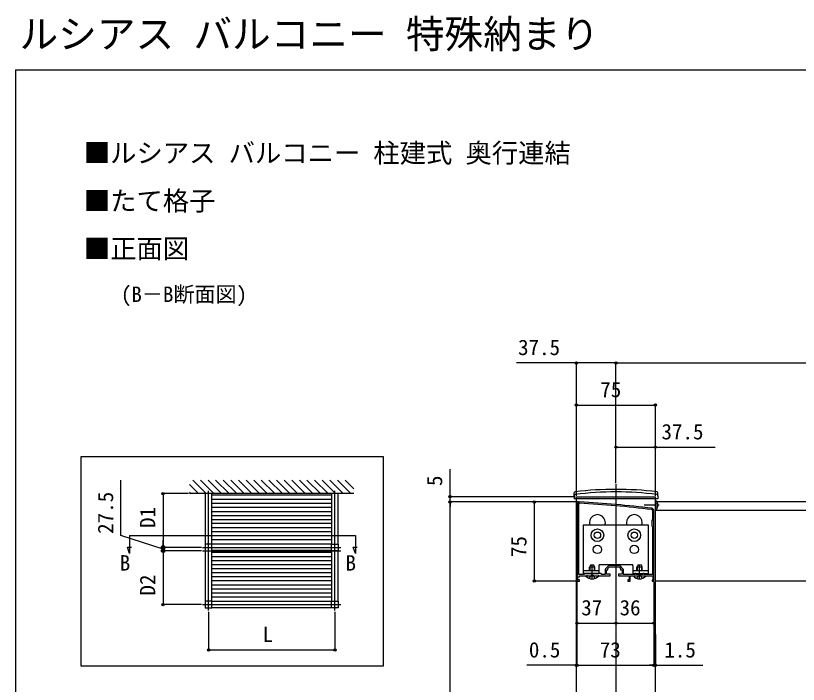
# Model space of a CAD drawing. Units: millimetres, scale not verified. Extents: x -875 to 875, y -1304 to 1297.
# Drawn here: x -875 to -132, y 663 to 1297 of the extents above; entities that cross this region are included whole.
import ezdxf
from ezdxf.enums import TextEntityAlignment as Align

# ---------------------------------------------------------------- set-up
doc = ezdxf.new("R2010")
doc.units = ezdxf.units.MM
doc.header["$LTSCALE"] = 8
for name, color, linetype in [('0-2_USER1', 3, 'Continuous'), ('0-3_YKK_11', 7, 'Continuous'), ('0-4_YKK_12', 2, 'Continuous'), ('0-5_YKK_13', 4, 'Continuous'), ('0-6_YKK_A1', 4, 'Continuous'), ('0-7_YKK_D', 6, 'Continuous'), ('0-8_YKK_ZWAK', 7, 'Continuous')]:
    doc.layers.add(name, color=color, linetype=linetype)
doc.styles.add('ＭＳ ゴシック', font='')
doc.styles.get('ＭＳ ゴシック').set_extended_font_data('MS Gothic')

msp = doc.modelspace()

# ---------------------------------------------------------------- linework, layer by layer
at = {"layer": '0-3_YKK_11'}
for p, q in [((-340.3, 767), (-340.3, 833.8)), ((-311.936, 775.061), (-314.761, 772.236)), ((-302.124, 775.5), (-310.876, 775.5)), ((-298.239, 772.236), (-301.064, 775.061))]:
    msp.add_line(p, q, dxfattribs=at)
for points in [[(-341.5, 833.8), (-341.5, 766.3), (-342, 765.8), (-342, 760.8), (-339.5, 760.8), (-339.5, 761.8), (-341, 761.8), (-341, 764.8), (-339.5, 764.8), (-339.5, 765.8), (-332.958, 765.8), (-332.775, 765.92), (-332.225, 765.92), (-332.042, 765.8), (-327.958, 765.8), (-327.775, 765.92), (-327.225, 765.92), (-327.042, 765.8), (-321.958, 765.8), (-321.775, 765.92), (-321.225, 765.92), (-321.042, 765.8), (-310.5, 765.8), (-310.5, 767.3), (-314, 767.3), (-314, 771.3), (-312.5, 771.3), (-312.5, 772.8), (-311, 774.3), (-306.958, 774.3), (-306.775, 774.42), (-306.225, 774.42), (-306.042, 774.3), (-302, 774.3), (-300.5, 772.8), (-300.5, 771.3), (-299, 771.3), (-299, 767.3), (-302.5, 767.3), (-302.5, 765.8)], [(-302.5, 765.8), (-292.5, 765.8), (-292.5, 761.8), (-293.5, 761.8), (-293.5, 760.8), (-291.5, 760.8), (-291.5, 765.8), (-282.958, 765.8), (-282.775, 765.92), (-282.225, 765.92), (-282.042, 765.8), (-270, 765.8), (-270, 762.092), (-270.25, 761.796), (-270.5, 761.5), (-270.5, 760.8), (-269, 760.8), (-269, 827.8)], [(-270.2, 827.8), (-270.2, 819.1), (-271, 818.3), (-271, 813.3), (-270.2, 812.5), (-270.2, 767), (-278.1, 767), (-278.1, 767.8), (-279, 767.8), (-279, 767), (-286, 767), (-286, 767.8), (-286.9, 767.8), (-286.9, 767), (-297.8, 767), (-297.8, 771.176)], [(-315.2, 771.176), (-315.2, 767), (-318.2, 767), (-319, 767.8), (-335, 767.8), (-335.8, 767), (-340.3, 767)]]:
    msp.add_lwpolyline(points, dxfattribs=at)
for centre, radius, start, end in [((-339.5, 833.8), 2, 86.9684, 180.00001), ((-339.5, 833.8), 0.8, 86.96839, 180.00001), ((-392.281, -162.799), 998.796, 83.01993, 86.96841), ((-392.281, -162.799), 999.996, 83.01993, 86.96841), ((-271, 827.8), 0.8, 0.00001, 83.01993), ((-271, 827.8), 2, 0.00001, 83.01993), ((-310.876, 774), 1.5, 90.00002, 135.00001), ((-302.124, 774), 1.5, 44.99999, 89.99998), ((-313.7, 771.176), 1.5, 134.99999, 179.99998), ((-299.3, 771.176), 1.5, 0.00002, 45.00001)]:
    msp.add_arc(centre, radius, start, end, dxfattribs=at)
at = {"layer": '0-4_YKK_12'}
for p, q in [((-305, 852.797), (-305, -29.2)), ((-691.798, 732.701), (-691.798, 846.3)), ((-571.798, 732.701), (-571.798, 846.3)), ((-267.5, 399.8), (-267.5, 840.8)), ((-267.5, 760.8), (-267.5, 835.8)), ((655.789, 835.8), (-265.789, 835.8)), ((657.5, 827.8), (-267.5, 827.8)), ((-766.794, 804.091), (-552.417, 804.063)), ((-766.794, 804.091), (-766.794, 787.025)), ((-552.417, 804.063), (-552.417, 786.997)), ((-697.492, 792.694), (-566.104, 792.694)), ((-697.492, 789.5), (-566.104, 789.5)), ((657.5, 760.8), (-267.5, 760.8)), ((-697.492, 738.395), (-566.104, 738.395))]:
    msp.add_line(p, q, dxfattribs=at)
for points in [[(-342.5, -29.2), (-342.5, 840.8), (-267.5, 840.8)], [(-766.794, 787.025), (-768.923, 792.875), (-765.023, 792.875)], [(-552.417, 786.997), (-554.546, 792.847), (-550.646, 792.847)]]:
    msp.add_lwpolyline(points, dxfattribs=at)
for centre in [(-322.5, 816.3), (-287.5, 816.3)]:
    msp.add_arc(centre, 7.5, 340.52878, 199.47122, dxfattribs=at)
at = {"layer": '0-5_YKK_13'}
for p, q in [((-344.595, 841.8), (-344.549, 844.467)), ((-344.595, 841.8), (-344.543, 838.8)), ((-265.195, 841.8), (-265.248, 838.8)), ((-265.195, 841.8), (-265.242, 844.467)), ((-265.248, 838.8), (-344.543, 838.8)), ((-264, 832.8), (-278.054, 832.8)), ((-267.407, 833.945), (-268.016, 832.8)), ((-267.407, 831.655), (-268.016, 832.8)), ((-267.5, 828.05), (-267.5, 837.55)), ((-267.273, 837.55), (-267.5, 837.55)), ((-265.391, 834.95), (-267.407, 833.945)), ((-267.273, 828.05), (-267.273, 837.55)), ((-267.273, 828.05), (-267.5, 828.05)), ((-265.391, 830.65), (-267.407, 831.655)), ((-329.2, 775.8), (-330, 774.1)), ((-330, 770.7), (-330, 774.1)), ((-325, 774.1), (-330, 774.1)), ((-329.567, 770.7), (-329.567, 775.02)), ((-325.8, 775.8), (-329.2, 775.8)), ((-327.5, 762.3), (-327.5, 776.3)), ((-325, 774.1), (-325.8, 775.8)), ((-325.433, 770.7), (-325.433, 775.02)), ((-325, 770.7), (-325, 774.1)), ((-321.25, 775.3), (-321.25, 767.8)), ((-289.75, 776.3), (-320.25, 776.3)), ((-284.2, 775.8), (-285, 774.1)), ((-285, 770.7), (-285, 774.1)), ((-280, 774.1), (-285, 774.1)), ((-284.567, 770.7), (-284.567, 775.02)), ((-280.8, 775.8), (-284.2, 775.8)), ((-282.5, 762.3), (-282.5, 776.3)), ((-280, 774.1), (-280.8, 775.8)), ((-280.433, 770.7), (-280.433, 775.02)), ((-280, 770.7), (-280, 774.1)), ((-336, 770.7), (-321.25, 770.7)), ((-333.4, 765.8), (-321.6, 765.8)), ((-333.4, 765.552), (-333.4, 765.8)), ((-330, 763.217), (-328.645, 765.935)), ((-327.5, 766.544), (-328.645, 765.935)), ((-327.5, 766.544), (-326.355, 765.935)), ((-325, 763.217), (-326.355, 765.935)), ((-321.6, 765.552), (-321.6, 765.8)), ((-288.75, 770.7), (-274, 770.7)), ((-288.4, 765.8), (-276.6, 765.8)), ((-288.4, 765.552), (-288.4, 765.8)), ((-285, 767.2), (-285, 767.8)), ((-280, 767.2), (-285, 767.2)), ((-285, 767.2), (-284.927, 767)), ((-285, 763.217), (-283.645, 765.935)), ((-284.567, 767.2), (-284.609, 767)), ((-284.567, 767.2), (-284.567, 767.8)), ((-282.5, 766.544), (-283.645, 765.935)), ((-282.5, 766.544), (-281.355, 765.935)), ((-280, 763.217), (-281.355, 765.935)), ((-280.433, 767.2), (-280.433, 767.8)), ((-280.433, 767.2), (-280.391, 767)), ((-280, 767.2), (-280.073, 767)), ((-280, 767.2), (-280, 767.8)), ((-276.6, 765.552), (-276.6, 765.8)), ((-321.6, 765.552), (-333.4, 765.552)), ((-276.6, 765.552), (-288.4, 765.552))]:
    msp.add_line(p, q, dxfattribs=at)
for points in [[(-274, 767.8), (-274, 813.8), (-336, 813.8), (-336, 767.8), (-321.25, 767.8)], [(-288.75, 775.3), (-288.75, 767.8), (-274, 767.8)]]:
    msp.add_lwpolyline(points, dxfattribs=at)
for centre, radius in [((-322.5, 804.3), 6), ((-287.5, 804.3), 6), ((-322.5, 804.3), 3), ((-287.5, 804.3), 3), ((-322.5, 790.8), 4), ((-287.5, 790.8), 4)]:
    msp.add_circle(centre, radius, dxfattribs=at)
for centre, radius, start, end in [((-304.895, 527.8), 320, 83.0403, 96.9597), ((-343.592, 841.953), 1, 97.02227, 179), ((-343.549, 844.449), 1, 96.9597, 179), ((-304.895, 527.8), 317.528, 82.97773, 97.02227), ((-266.242, 844.449), 1, 1, 83.0403), ((-266.198, 841.953), 1, 1, 82.97773), ((-271.1, 832.8), 6.1, 308.85935, 51.14065), ((-320.25, 775.3), 1, 90, 180), ((-289.75, 775.3), 1, 0, 90), ((-327.5, 770.5), 7.7, 219.98312, 320.01688), ((-282.5, 770.5), 7.7, 219.98312, 320.01688)]:
    msp.add_arc(centre, radius, start, end, dxfattribs=at)
at = {"layer": '0-6_YKK_A1'}
for p, q in [((-706.771, 856.576), (-693.995, 843.8)), ((-699.544, 856.576), (-686.767, 843.8)), ((-692.316, 856.576), (-679.54, 843.8)), ((-685.089, 856.576), (-672.313, 843.8)), ((-677.862, 856.576), (-665.085, 843.8)), ((-670.634, 856.576), (-657.858, 843.8)), ((-663.407, 856.576), (-650.63, 843.8)), ((-656.179, 856.576), (-643.403, 843.8)), ((-648.952, 856.576), (-636.175, 843.8)), ((-641.724, 856.576), (-628.948, 843.8)), ((-634.497, 856.576), (-621.721, 843.8)), ((-627.27, 856.576), (-614.493, 843.8)), ((-620.042, 856.576), (-607.266, 843.8)), ((-612.815, 856.576), (-600.038, 843.8)), ((-605.587, 856.576), (-592.811, 843.8)), ((-598.36, 856.576), (-585.583, 843.8)), ((-591.132, 856.576), (-578.356, 843.8)), ((-583.905, 856.576), (-571.129, 843.8)), ((-576.678, 856.576), (-563.901, 843.8)), ((-569.45, 856.576), (-556.674, 843.8)), ((-562.223, 856.576), (-553.798, 848.152)), ((-709.798, 852.376), (-701.222, 843.8)), ((-709.798, 845.148), (-708.45, 843.8)), ((-553.798, 843.8), (-709.798, 843.8)), ((-694.746, 795.888), (-694.746, 843.8)), ((-688.85, 795.888), (-688.85, 843.8)), ((-688.85, 842.522), (-574.746, 842.522)), ((-574.746, 795.888), (-574.746, 843.8)), ((-568.85, 795.888), (-568.85, 843.8)), ((-688.85, 838.409), (-574.746, 838.409)), ((-688.85, 834.577), (-574.746, 834.577)), ((-688.85, 830.744), (-574.746, 830.744)), ((-688.85, 826.911), (-574.746, 826.911)), ((-688.85, 823.078), (-574.746, 823.078)), ((-688.85, 819.245), (-574.746, 819.245)), ((-688.85, 815.692), (-574.746, 815.692)), ((-688.85, 811.579), (-574.746, 811.579)), ((-688.85, 807.746), (-574.746, 807.746)), ((-688.85, 803.913), (-574.746, 803.913)), ((-688.85, 800.08), (-574.746, 800.08)), ((-574.992, 795.643), (-688.604, 795.643)), ((-694.692, 792.694), (-695, 792.694)), ((-694.746, 741.589), (-694.746, 789.5)), ((-688.85, 741.589), (-688.85, 789.5)), ((-688.85, 788.223), (-574.746, 788.223)), ((-574.992, 789.746), (-688.604, 789.746)), ((-574.746, 741.589), (-574.746, 789.5)), ((-568.904, 792.694), (-568.596, 792.694)), ((-568.85, 741.589), (-568.85, 789.5)), ((-688.85, 784.11), (-574.746, 784.11)), ((-688.85, 780.277), (-574.746, 780.277)), ((-688.85, 776.444), (-574.746, 776.444)), ((-688.85, 772.611), (-574.746, 772.611)), ((-688.85, 768.778), (-574.746, 768.778)), ((-688.85, 764.945), (-574.746, 764.945)), ((-688.85, 761.392), (-574.746, 761.392)), ((-688.85, 757.279), (-574.746, 757.279)), ((-688.85, 753.446), (-574.746, 753.446)), ((-688.85, 749.613), (-574.746, 749.613)), ((-688.85, 745.781), (-574.746, 745.781)), ((-694.692, 738.395), (-695, 738.395)), ((-574.992, 741.343), (-688.604, 741.343)), ((-568.904, 738.395), (-568.596, 738.395)), ((-574.992, 735.446), (-688.604, 735.446))]:
    msp.add_line(p, q, dxfattribs=at)
for points in [[(-812.637, 879.061), (-525.931, 879.061), (-525.931, 679.914), (-812.637, 679.914)], [(-694.992, 789.5), (-688.604, 789.5), (-688.604, 795.888), (-694.992, 795.888)], [(-568.604, 789.5), (-574.992, 789.5), (-574.992, 795.888), (-568.604, 795.888)], [(-694.992, 735.201), (-688.604, 735.201), (-688.604, 741.589), (-694.992, 741.589)], [(-568.604, 735.201), (-574.992, 735.201), (-574.992, 741.589), (-568.604, 741.589)]]:
    msp.add_lwpolyline(points, close=True, dxfattribs=at)
at = {"layer": '0-7_YKK_D'}
for p, q in [((-342.5, 841.8), (-342.5, 968.8)), ((-305, 853.797), (-305, 968.8)), ((-305, 853.797), (-305, 968.8)), ((-305, 967.8), (695, 967.8)), ((-342.5, 841.8), (-342.5, 928.8)), ((-342.5, 927.8), (-267.5, 927.8)), ((-267.5, 841.8), (-267.5, 928.8)), ((-305, 853.797), (-305, 888.8)), ((-267.5, 841.8), (-267.5, 888.8)), ((-462.5, 840.8), (-462.5, 866.991)), ((-710.798, 843.8), (-735.992, 843.8)), ((-734.992, 843.8), (-734.992, 792.694)), ((-343.5, 840.8), (-463.5, 840.8)), ((-462.5, 835.8), (-462.5, 840.8)), ((-340.5, 835.8), (-463.5, 835.8)), ((-340.5, 835.8), (-463.5, 835.8)), ((-462.5, 410.8), (-462.5, 835.8)), ((-462.5, 835.8), (-462.5, 831.5)), ((-340.5, 835.8), (-383.5, 835.8)), ((-382.5, 835.8), (-382.5, 760.8)), ((-734.992, 792.694), (-734.992, 799.694)), ((-698.492, 792.694), (-735.992, 792.694)), ((-698.492, 792.694), (-735.992, 792.694)), ((-698.492, 789.5), (-735.992, 789.5)), ((-698.492, 789.5), (-735.992, 789.5)), ((-734.992, 792.694), (-734.992, 789.5)), ((-734.992, 792.694), (-734.992, 789.5)), ((-734.992, 789.5), (-734.992, 738.395)), ((-734.992, 789.5), (-734.992, 782.5)), ((-342.7, 760.8), (-383.5, 760.8)), ((-342, 760.1), (-342, 719.8)), ((-269, 760.1), (-269, 719.8)), ((-305, 751.981), (-305, 719.8)), ((-305, 751.981), (-305, 719.8)), ((-342, 750.246), (-342, 679.8)), ((-342, 750.246), (-342, 679.8)), ((-269, 750.246), (-269, 679.8)), ((-269, 750.246), (-269, 679.8)), ((-698.492, 738.395), (-735.992, 738.395)), ((-691.798, 731.701), (-691.798, 694.446)), ((-571.798, 731.701), (-571.798, 694.446)), ((-342, 720.8), (-305, 720.8)), ((-305, 720.8), (-269, 720.8)), ((-342.5, 709.946), (-342.5, 679.8)), ((-267.5, 709.946), (-267.5, 679.8)), ((-691.798, 695.446), (-571.798, 695.446)), ((-342.5, 680.8), (-389.6, 680.8)), ((-342, 680.8), (-342.5, 680.8)), ((-342, 680.8), (-337.7, 680.8)), ((-342, 680.8), (-269, 680.8)), ((-269, 680.8), (-273.3, 680.8)), ((-269, 680.8), (-267.5, 680.8)), ((-267.5, 680.8), (-222.445, 680.8))]:
    msp.add_line(p, q, dxfattribs=at)
for points in [[(-305, 967.8), (-342.5, 967.8), (-399.391, 967.8)], [(-305, 887.8), (-267.5, 887.8), (-210.609, 887.8)], [(-734.992, 791.097), (-774.992, 804.059), (-774.992, 856.65)]]:
    msp.add_lwpolyline(points, dxfattribs=at)
for centre, radius in [((-342.5, 967.8), 1.075), ((-305, 967.8), 1.075), ((-305, 967.8), 1.075), ((-342.5, 927.8), 1.075), ((-267.5, 927.8), 1.075), ((-305, 887.8), 1.075), ((-267.5, 887.8), 1.075), ((-734.992, 843.8), 1.075), ((-462.5, 840.8), 1.075), ((-462.5, 835.8), 1.075), ((-462.5, 835.8), 1.075), ((-382.5, 835.8), 1.075), ((-734.992, 792.694), 1.75), ((-734.992, 789.5), 1.75), ((-734.992, 792.694), 1.075), ((-734.992, 789.5), 1.075), ((-382.5, 760.8), 1.075), ((-734.992, 738.395), 1.075), ((-342, 720.8), 1.075), ((-305, 720.8), 1.075), ((-305, 720.8), 1.075), ((-269, 720.8), 1.075), ((-691.798, 695.446), 1.075), ((-571.798, 695.446), 1.075), ((-342.5, 680.8), 1.075), ((-342, 680.8), 1.075), ((-342, 680.8), 1.075), ((-269, 680.8), 1.075), ((-269, 680.8), 1.075), ((-267.5, 680.8), 1.075)]:
    msp.add_circle(centre, radius, dxfattribs=at)
at = {"layer": '0-8_YKK_ZWAK'}
for q in [(-875, -1304.2), (875, 1245.8)]:
    msp.add_line((-875, 1245.8), q, dxfattribs=at)

# ---------------------------------------------------------------- texts
at = {"layer": '0-2_USER1', "style": 'ＭＳ ゴシック'}
for s, height, p in [('ルシアス バルコニー 特殊納まり', 26.91, (-871.336, 1258.388)), ('■ルシアス バルコニー 柱建式 奥行連結', 18.33, (-810.256, 1152.351)), ('■たて格子', 18.33, (-810.256, 1106.925)), ('■正面図', 18.33, (-810.256, 1061.499)), ('   (B－B断面図)', 14.66, (-805, 1021.186)), ('B', 14.66, (-776.112, 766.281)), ('B', 14.66, (-561.735, 766.253))]:
    msp.add_text(s, height=height, dxfattribs=at).set_placement(p, align=Align.BOTTOM_LEFT)
at = {"layer": '0-7_YKK_D', "style": 'ＭＳ ゴシック'}
for s, p in [('37.5', (-397.868, 970.8)), ('75', (-319.773, 930.8)), ('37.5', (-261.677, 890.8)), ('37', (-337.875, 723.8)), ('36', (-301.489, 723.8)), ('L', (-640.605, 698.446)), ('0.5', (-387.623, 683.8)), ('73', (-320.273, 683.8)), ('1.5', (-258.968, 683.8))]:
    msp.add_text(s, height=14.66, dxfattribs=at).set_placement(p, align=Align.BOTTOM_LEFT)
for s, p in [('5', (-465.5, 850.923)), ('27.5', (-777.992, 805.582)), ('D1', (-737.992, 811.143)), ('75', (-385.5, 783.527)), ('D2', (-737.992, 747.016))]:
    msp.add_text(s, height=14.66, rotation=90, dxfattribs=at).set_placement(p, align=Align.BOTTOM_LEFT)

doc.saveas('drawing.dxf')
